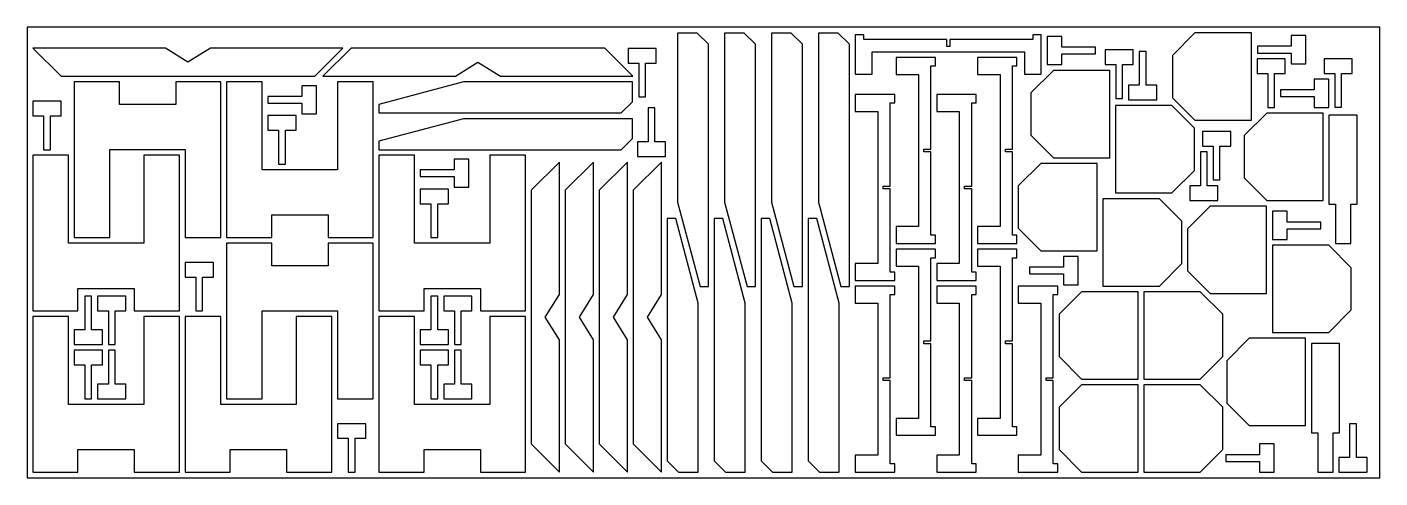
# Model space of a CAD drawing. Header units: metres. Extents: x 0 to 2400, y 0 to 800.
import ezdxf

# ---------------------------------------------------------------- set-up
doc = ezdxf.new("R2010")
doc.units = ezdxf.units.M

msp = doc.modelspace()

# ---------------------------------------------------------------- linework, layer by layer
for points in [[(0, 0), (2400, 0), (2400, 800), (0, 800)], [(1208.8, 769.4), (1188.8, 789.4), (1153.8, 789.4), (1153.8, 489.4), (1193.8, 339.4), (1208.8, 339.4)], [(1292.2, 769.4), (1272.2, 789.4), (1237.2, 789.4), (1237.2, 489.4), (1277.2, 339.4), (1292.2, 339.4)], [(1375.5, 769.4), (1355.5, 789.4), (1320.5, 789.4), (1320.5, 489.4), (1360.5, 339.4), (1375.5, 339.4)], [(1458.9, 769.4), (1438.9, 789.4), (1403.9, 789.4), (1403.9, 489.4), (1443.9, 339.4), (1458.9, 339.4)], [(1484.2, 778.2), (1484.2, 786.2), (1469.2, 786.2), (1469.2, 716.2), (1499.2, 716.2), (1499.2, 756.2), (1769.2, 756.2), (1769.2, 716.2), (1799.2, 716.2), (1799.2, 786.2), (1784.2, 786.2), (1784.2, 778.2), (1636.7, 778.2), (1636.7, 765.7), (1631.7, 765.7), (1631.7, 778.2)], [(1835.5, 733.3), (1835.5, 752.3), (1895.5, 752.3), (1895.5, 764.3), (1835.5, 764.3), (1835.5, 783.3), (1809.5, 783.3), (1809.5, 733.3)], [(2071.9, 634.6), (2171.9, 634.6), (2171.9, 789.6), (2071.9, 789.6), (2031.9, 749.6), (2031.9, 674.6)], [(2242.6, 784.9), (2242.6, 765.9), (2182.6, 765.9), (2182.6, 753.9), (2242.6, 753.9), (2242.6, 734.9), (2268.6, 734.9), (2268.6, 784.9)], [(510.3, 712.7), (560.3, 762.7), (325.3, 762.7), (285.3, 737.7), (245.3, 762.7), (10.3, 762.7), (60.3, 712.7)], [(574.8, 762.7), (524.8, 712.7), (759.8, 712.7), (799.8, 737.7), (839.8, 712.7), (1074.8, 712.7), (1024.8, 762.7)], [(1066.3, 735.9), (1085.3, 735.9), (1085.3, 675.9), (1097.3, 675.9), (1097.3, 735.9), (1116.3, 735.9), (1116.3, 761.9), (1066.3, 761.9)], [(1603.5, 730.9), (1611.5, 730.9), (1611.5, 745.9), (1541.5, 745.9), (1541.5, 715.9), (1581.5, 715.9), (1581.5, 445.9), (1541.5, 445.9), (1541.5, 415.9), (1611.5, 415.9), (1611.5, 430.9), (1603.5, 430.9), (1603.5, 578.4), (1591, 578.4), (1591, 583.4), (1603.5, 583.4)], [(1748.1, 730.9), (1756.1, 730.9), (1756.1, 745.9), (1686.1, 745.9), (1686.1, 715.9), (1726.1, 715.9), (1726.1, 445.9), (1686.1, 445.9), (1686.1, 415.9), (1756.1, 415.9), (1756.1, 430.9), (1748.1, 430.9), (1748.1, 578.4), (1735.6, 578.4), (1735.6, 583.4), (1748.1, 583.4)], [(1912.4, 733.5), (1931.4, 733.5), (1931.4, 673.5), (1943.4, 673.5), (1943.4, 733.5), (1962.4, 733.5), (1962.4, 759.5), (1912.4, 759.5)], [(2004, 696.8), (1985, 696.8), (1985, 756.8), (1973, 756.8), (1973, 696.8), (1954, 696.8), (1954, 670.8), (2004, 670.8)], [(1820.8, 568.2), (1920.8, 568.2), (1920.8, 723.2), (1820.8, 723.2), (1780.8, 683.2), (1780.8, 608.2)], [(2182.1, 717.5), (2201.1, 717.5), (2201.1, 657.5), (2213.1, 657.5), (2213.1, 717.5), (2232.1, 717.5), (2232.1, 743.5), (2182.1, 743.5)], [(2301, 717.8), (2320, 717.8), (2320, 657.8), (2332, 657.8), (2332, 717.8), (2351, 717.8), (2351, 743.8), (2301, 743.8)], [(343.7, 702.6), (263.7, 702.6), (263.7, 662.6), (163.7, 662.6), (163.7, 702.6), (83.7, 702.6), (83.7, 426.6), (146.7, 426.6), (146.7, 582.6), (280.7, 582.6), (280.7, 426.6), (343.7, 426.6)], [(354, 426.6), (434, 426.6), (434, 466.6), (534, 466.6), (534, 426.6), (614, 426.6), (614, 702.6), (551, 702.6), (551, 546.6), (417, 546.6), (417, 702.6), (354, 702.6)], [(1054.2, 647.6), (1074.2, 667.6), (1074.2, 702.6), (774.2, 702.6), (624.2, 662.6), (624.2, 647.6)], [(2283.4, 707.5), (2283.4, 688.5), (2223.4, 688.5), (2223.4, 676.5), (2283.4, 676.5), (2283.4, 657.5), (2309.4, 657.5), (2309.4, 707.5)], [(487.2, 696), (487.2, 677), (427.2, 677), (427.2, 665), (487.2, 665), (487.2, 646), (513.2, 646), (513.2, 696)], [(1531.2, 665.4), (1539.2, 665.4), (1539.2, 680.4), (1469.2, 680.4), (1469.2, 650.4), (1509.2, 650.4), (1509.2, 380.4), (1469.2, 380.4), (1469.2, 350.4), (1539.2, 350.4), (1539.2, 365.4), (1531.2, 365.4), (1531.2, 512.9), (1518.7, 512.9), (1518.7, 517.9), (1531.2, 517.9)], [(1675.8, 665.4), (1683.8, 665.4), (1683.8, 680.4), (1613.8, 680.4), (1613.8, 650.4), (1653.8, 650.4), (1653.8, 380.4), (1613.8, 380.4), (1613.8, 350.4), (1683.8, 350.4), (1683.8, 365.4), (1675.8, 365.4), (1675.8, 512.9), (1663.3, 512.9), (1663.3, 517.9), (1675.8, 517.9)], [(10.3, 642.4), (29.3, 642.4), (29.3, 582.4), (41.3, 582.4), (41.3, 642.4), (60.3, 642.4), (60.3, 668.4), (10.3, 668.4)], [(1132.8, 596.4), (1113.8, 596.4), (1113.8, 656.4), (1101.8, 656.4), (1101.8, 596.4), (1082.8, 596.4), (1082.8, 570.4), (1132.8, 570.4)], [(2031.1, 660.6), (1931.1, 660.6), (1931.1, 505.6), (2031.1, 505.6), (2071.1, 545.6), (2071.1, 620.6)], [(427.2, 616.8), (446.2, 616.8), (446.2, 556.8), (458.2, 556.8), (458.2, 616.8), (477.2, 616.8), (477.2, 642.8), (427.2, 642.8)], [(1054.2, 582.4), (1074.2, 602.4), (1074.2, 637.4), (774.2, 637.4), (624.2, 597.4), (624.2, 582.4)], [(2199.4, 492.4), (2299.4, 492.4), (2299.4, 647.4), (2199.4, 647.4), (2159.4, 607.4), (2159.4, 532.4)], [(2309.6, 485.7), (2321.1, 485.7), (2321.1, 415.7), (2348.1, 415.7), (2348.1, 485.7), (2359.6, 485.7), (2359.6, 643.7), (2309.6, 643.7)], [(2085.2, 588.7), (2104.2, 588.7), (2104.2, 528.7), (2116.2, 528.7), (2116.2, 588.7), (2135.2, 588.7), (2135.2, 614.7), (2085.2, 614.7)], [(2112.6, 518.4), (2093.6, 518.4), (2093.6, 578.4), (2081.6, 578.4), (2081.6, 518.4), (2062.6, 518.4), (2062.6, 492.4), (2112.6, 492.4)], [(10.3, 296.4), (90.3, 296.4), (90.3, 336.4), (190.3, 336.4), (190.3, 296.4), (270.3, 296.4), (270.3, 572.4), (207.3, 572.4), (207.3, 416.4), (73.3, 416.4), (73.3, 572.4), (10.3, 572.4)], [(624.2, 296.4), (704.2, 296.4), (704.2, 336.4), (804.2, 336.4), (804.2, 296.4), (884.2, 296.4), (884.2, 572.4), (821.2, 572.4), (821.2, 416.4), (687.2, 416.4), (687.2, 572.4), (624.2, 572.4)], [(757.5, 565.7), (757.5, 546.7), (697.5, 546.7), (697.5, 534.7), (757.5, 534.7), (757.5, 515.7), (783.5, 515.7), (783.5, 565.7)], [(894.4, 60.3), (944.4, 10.3), (944.4, 245.3), (919.4, 285.3), (944.4, 325.3), (944.4, 560.3), (894.4, 510.3)], [(954.8, 60.3), (1004.8, 10.3), (1004.8, 245.3), (979.8, 285.3), (1004.8, 325.3), (1004.8, 560.3), (954.8, 510.3)], [(1015.1, 60.3), (1065.1, 10.3), (1065.1, 245.3), (1040.1, 285.3), (1065.1, 325.3), (1065.1, 560.3), (1015.1, 510.3)], [(1075.4, 60.3), (1125.4, 10.3), (1125.4, 245.3), (1100.4, 285.3), (1125.4, 325.3), (1125.4, 560.3), (1075.4, 510.3)], [(1798.4, 403.1), (1898.4, 403.1), (1898.4, 558.1), (1798.4, 558.1), (1758.4, 518.1), (1758.4, 443.1)], [(697.5, 486.6), (716.5, 486.6), (716.5, 426.6), (728.5, 426.6), (728.5, 486.6), (747.5, 486.6), (747.5, 512.6), (697.5, 512.6)], [(2008.7, 495.5), (1908.7, 495.5), (1908.7, 340.5), (2008.7, 340.5), (2048.7, 380.5), (2048.7, 455.5)], [(2098.9, 327.2), (2198.9, 327.2), (2198.9, 482.2), (2098.9, 482.2), (2058.9, 442.2), (2058.9, 367.2)], [(1135.7, 30.3), (1155.7, 10.3), (1190.7, 10.3), (1190.7, 310.3), (1150.7, 460.3), (1135.7, 460.3)], [(1219.1, 30.3), (1239.1, 10.3), (1274.1, 10.3), (1274.1, 310.3), (1234.1, 460.3), (1219.1, 460.3)], [(1302.4, 30.3), (1322.4, 10.3), (1357.4, 10.3), (1357.4, 310.3), (1317.4, 460.3), (1302.4, 460.3)], [(1385.8, 30.3), (1405.8, 10.3), (1440.8, 10.3), (1440.8, 310.3), (1400.8, 460.3), (1385.8, 460.3)], [(2235.2, 423.1), (2235.2, 442.1), (2295.2, 442.1), (2295.2, 454.1), (2235.2, 454.1), (2235.2, 473.1), (2209.2, 473.1), (2209.2, 423.1)], [(614, 416.5), (534, 416.5), (534, 376.5), (434, 376.5), (434, 416.5), (354, 416.5), (354, 140.5), (417, 140.5), (417, 296.5), (551, 296.5), (551, 140.5), (614, 140.5)], [(2309.2, 413), (2209.2, 413), (2209.2, 258), (2309.2, 258), (2349.2, 298), (2349.2, 373)], [(1603.5, 390.7), (1611.5, 390.7), (1611.5, 405.7), (1541.5, 405.7), (1541.5, 375.7), (1581.5, 375.7), (1581.5, 105.7), (1541.5, 105.7), (1541.5, 75.7), (1611.5, 75.7), (1611.5, 90.7), (1603.5, 90.7), (1603.5, 238.2), (1591, 238.2), (1591, 243.2), (1603.5, 243.2)], [(1748.1, 390.7), (1756.1, 390.7), (1756.1, 405.7), (1686.1, 405.7), (1686.1, 375.7), (1726.1, 375.7), (1726.1, 105.7), (1686.1, 105.7), (1686.1, 75.7), (1756.1, 75.7), (1756.1, 90.7), (1748.1, 90.7), (1748.1, 238.2), (1735.6, 238.2), (1735.6, 243.2), (1748.1, 243.2)], [(1838.6, 392.9), (1838.6, 373.9), (1778.6, 373.9), (1778.6, 361.9), (1838.6, 361.9), (1838.6, 342.9), (1864.6, 342.9), (1864.6, 392.9)], [(280.5, 356.4), (299.5, 356.4), (299.5, 296.4), (311.5, 296.4), (311.5, 356.4), (330.5, 356.4), (330.5, 382.4), (280.5, 382.4)], [(1531.2, 325.3), (1539.2, 325.3), (1539.2, 340.3), (1469.2, 340.3), (1469.2, 310.3), (1509.2, 310.3), (1509.2, 40.3), (1469.2, 40.3), (1469.2, 10.3), (1539.2, 10.3), (1539.2, 25.3), (1531.2, 25.3), (1531.2, 172.8), (1518.7, 172.8), (1518.7, 177.8), (1531.2, 177.8)], [(1675.8, 325.3), (1683.8, 325.3), (1683.8, 340.3), (1613.8, 340.3), (1613.8, 310.3), (1653.8, 310.3), (1653.8, 40.3), (1613.8, 40.3), (1613.8, 10.3), (1683.8, 10.3), (1683.8, 25.3), (1675.8, 25.3), (1675.8, 172.8), (1663.3, 172.8), (1663.3, 177.8), (1675.8, 177.8)], [(1820.4, 325.3), (1828.4, 325.3), (1828.4, 340.3), (1758.4, 340.3), (1758.4, 310.3), (1798.4, 310.3), (1798.4, 40.3), (1758.4, 40.3), (1758.4, 10.3), (1828.4, 10.3), (1828.4, 25.3), (1820.4, 25.3), (1820.4, 172.8), (1807.9, 172.8), (1807.9, 177.8), (1820.4, 177.8)], [(133.6, 262.7), (114.6, 262.7), (114.6, 322.7), (102.6, 322.7), (102.6, 262.7), (83.6, 262.7), (83.6, 236.7), (133.6, 236.7)], [(125.2, 296.7), (144.2, 296.7), (144.2, 236.7), (156.2, 236.7), (156.2, 296.7), (175.2, 296.7), (175.2, 322.7), (125.2, 322.7)], [(747.5, 262.7), (728.5, 262.7), (728.5, 322.7), (716.5, 322.7), (716.5, 262.7), (697.5, 262.7), (697.5, 236.7), (747.5, 236.7)], [(739.1, 296.7), (758.1, 296.7), (758.1, 236.7), (770.1, 236.7), (770.1, 296.7), (789.1, 296.7), (789.1, 322.7), (739.1, 322.7)], [(1870.8, 175.4), (1970.8, 175.4), (1970.8, 330.4), (1870.8, 330.4), (1830.8, 290.4), (1830.8, 215.4)], [(2081, 330.4), (1981, 330.4), (1981, 175.4), (2081, 175.4), (2121, 215.4), (2121, 290.4)], [(10.3, 10.3), (90.3, 10.3), (90.3, 50.3), (190.3, 50.3), (190.3, 10.3), (270.3, 10.3), (270.3, 286.3), (207.3, 286.3), (207.3, 130.3), (73.3, 130.3), (73.3, 286.3), (10.3, 286.3)], [(280.5, 10.3), (360.5, 10.3), (360.5, 50.3), (460.5, 50.3), (460.5, 10.3), (540.5, 10.3), (540.5, 286.3), (477.5, 286.3), (477.5, 130.3), (343.5, 130.3), (343.5, 286.3), (280.5, 286.3)], [(624.2, 10.3), (704.2, 10.3), (704.2, 50.3), (804.2, 50.3), (804.2, 10.3), (884.2, 10.3), (884.2, 286.3), (821.2, 286.3), (821.2, 130.3), (687.2, 130.3), (687.2, 286.3), (624.2, 286.3)], [(2168.2, 92.8), (2268.2, 92.8), (2268.2, 247.8), (2168.2, 247.8), (2128.2, 207.8), (2128.2, 132.8)], [(83.6, 200.5), (102.6, 200.5), (102.6, 140.5), (114.6, 140.5), (114.6, 200.5), (133.6, 200.5), (133.6, 226.5), (83.6, 226.5)], [(175.2, 166.5), (156.2, 166.5), (156.2, 226.5), (144.2, 226.5), (144.2, 166.5), (125.2, 166.5), (125.2, 140.5), (175.2, 140.5)], [(697.5, 200.5), (716.5, 200.5), (716.5, 140.5), (728.5, 140.5), (728.5, 200.5), (747.5, 200.5), (747.5, 226.5), (697.5, 226.5)], [(789.1, 166.5), (770.1, 166.5), (770.1, 226.5), (758.1, 226.5), (758.1, 166.5), (739.1, 166.5), (739.1, 140.5), (789.1, 140.5)], [(2278.4, 80.3), (2289.9, 80.3), (2289.9, 10.3), (2316.9, 10.3), (2316.9, 80.3), (2328.4, 80.3), (2328.4, 238.3), (2278.4, 238.3)], [(1870.8, 10.3), (1970.8, 10.3), (1970.8, 165.3), (1870.8, 165.3), (1830.8, 125.3), (1830.8, 50.3)], [(2081, 165.3), (1981, 165.3), (1981, 10.3), (2081, 10.3), (2121, 50.3), (2121, 125.3)], [(550.8, 70.3), (569.8, 70.3), (569.8, 10.3), (581.8, 10.3), (581.8, 70.3), (600.8, 70.3), (600.8, 96.3), (550.8, 96.3)], [(2377.2, 36.3), (2358.2, 36.3), (2358.2, 96.3), (2346.2, 96.3), (2346.2, 36.3), (2327.2, 36.3), (2327.2, 10.3), (2377.2, 10.3)], [(2186.6, 60.3), (2186.6, 41.3), (2126.6, 41.3), (2126.6, 29.3), (2186.6, 29.3), (2186.6, 10.3), (2212.6, 10.3), (2212.6, 60.3)]]:
    msp.add_lwpolyline(points, close=True)

doc.saveas('drawing.dxf')
